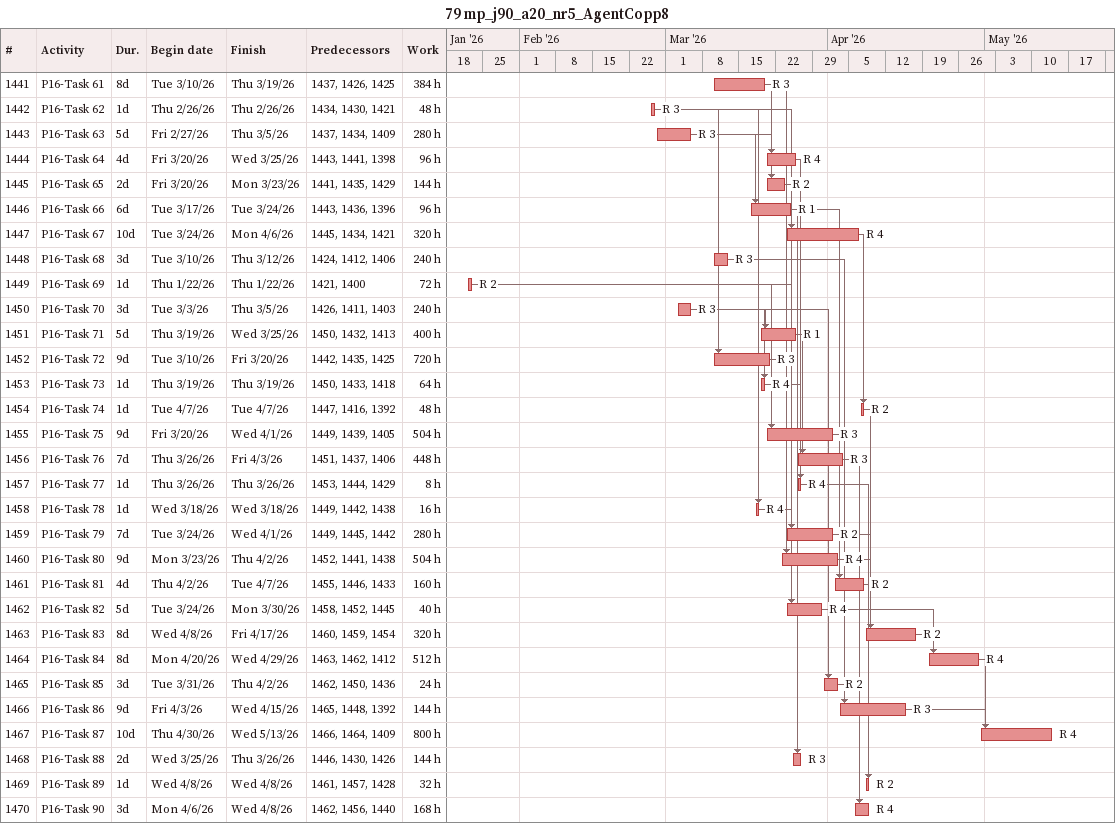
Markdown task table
79 mp_j90_a20_nr5_AgentCopp8

| ID | Task | Duration | Start | Finish | Predecessors | Resources | Work (h) |
|---|---|---|---|---|---|---|---|
| 1441 | P16-Task 61 | 8d | 2026-03-10 | 2026-03-19 | 1437, 1426, 1425 | R 3 | 384 |
| 1442 | P16-Task 62 | 1d | 2026-02-26 | 2026-02-26 | 1434, 1430, 1421 | R 3 | 48 |
| 1443 | P16-Task 63 | 5d | 2026-02-27 | 2026-03-05 | 1437, 1434, 1409 | R 3 | 280 |
| 1444 | P16-Task 64 | 4d | 2026-03-20 | 2026-03-25 | 1443, 1441, 1398 | R 4 | 96 |
| 1445 | P16-Task 65 | 2d | 2026-03-20 | 2026-03-23 | 1441, 1435, 1429 | R 2 | 144 |
| 1446 | P16-Task 66 | 6d | 2026-03-17 | 2026-03-24 | 1443, 1436, 1396 | R 1 | 96 |
| 1447 | P16-Task 67 | 10d | 2026-03-24 | 2026-04-06 | 1445, 1434, 1421 | R 4 | 320 |
| 1448 | P16-Task 68 | 3d | 2026-03-10 | 2026-03-12 | 1424, 1412, 1406 | R 3 | 240 |
| 1449 | P16-Task 69 | 1d | 2026-01-22 | 2026-01-22 | 1421, 1400 | R 2 | 72 |
| 1450 | P16-Task 70 | 3d | 2026-03-03 | 2026-03-05 | 1426, 1411, 1403 | R 3 | 240 |
| 1451 | P16-Task 71 | 5d | 2026-03-19 | 2026-03-25 | 1450, 1432, 1413 | R 1 | 400 |
| 1452 | P16-Task 72 | 9d | 2026-03-10 | 2026-03-20 | 1442, 1435, 1425 | R 3 | 720 |
| 1453 | P16-Task 73 | 1d | 2026-03-19 | 2026-03-19 | 1450, 1433, 1418 | R 4 | 64 |
| 1454 | P16-Task 74 | 1d | 2026-04-07 | 2026-04-07 | 1447, 1416, 1392 | R 2 | 48 |
| 1455 | P16-Task 75 | 9d | 2026-03-20 | 2026-04-01 | 1449, 1439, 1405 | R 3 | 504 |
| 1456 | P16-Task 76 | 7d | 2026-03-26 | 2026-04-03 | 1451, 1437, 1406 | R 3 | 448 |
| 1457 | P16-Task 77 | 1d | 2026-03-26 | 2026-03-26 | 1453, 1444, 1429 | R 4 | 8 |
| 1458 | P16-Task 78 | 1d | 2026-03-18 | 2026-03-18 | 1449, 1442, 1438 | R 4 | 16 |
| 1459 | P16-Task 79 | 7d | 2026-03-24 | 2026-04-01 | 1449, 1445, 1442 | R 2 | 280 |
| 1460 | P16-Task 80 | 9d | 2026-03-23 | 2026-04-02 | 1452, 1441, 1438 | R 4 | 504 |
| 1461 | P16-Task 81 | 4d | 2026-04-02 | 2026-04-07 | 1455, 1446, 1433 | R 2 | 160 |
| 1462 | P16-Task 82 | 5d | 2026-03-24 | 2026-03-30 | 1458, 1452, 1445 | R 4 | 40 |
| 1463 | P16-Task 83 | 8d | 2026-04-08 | 2026-04-17 | 1460, 1459, 1454 | R 2 | 320 |
| 1464 | P16-Task 84 | 8d | 2026-04-20 | 2026-04-29 | 1463, 1462, 1412 | R 4 | 512 |
| 1465 | P16-Task 85 | 3d | 2026-03-31 | 2026-04-02 | 1462, 1450, 1436 | R 2 | 24 |
| 1466 | P16-Task 86 | 9d | 2026-04-03 | 2026-04-15 | 1465, 1448, 1392 | R 3 | 144 |
| 1467 | P16-Task 87 | 10d | 2026-04-30 | 2026-05-13 | 1466, 1464, 1409 | R 4 | 800 |
| 1468 | P16-Task 88 | 2d | 2026-03-25 | 2026-03-26 | 1446, 1430, 1426 | R 3 | 144 |
| 1469 | P16-Task 89 | 1d | 2026-04-08 | 2026-04-08 | 1461, 1457, 1428 | R 2 | 32 |
| 1470 | P16-Task 90 | 3d | 2026-04-06 | 2026-04-08 | 1462, 1456, 1440 | R 4 | 168 |
